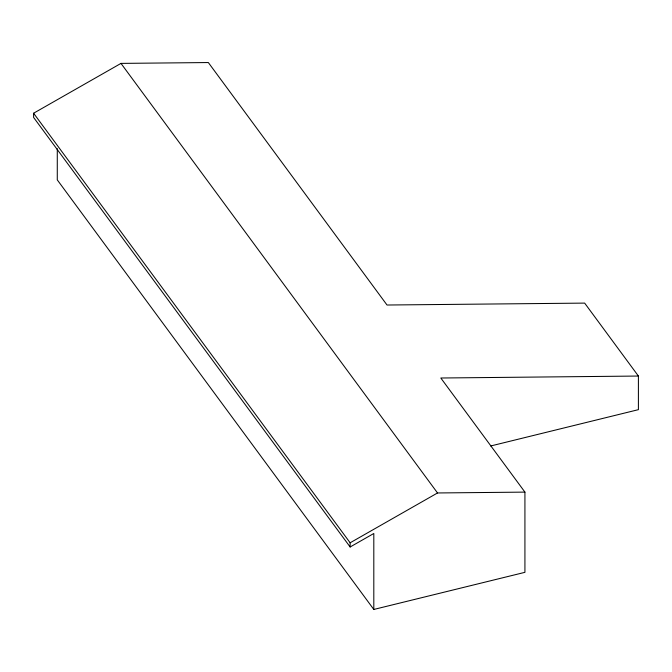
<?xml version="1.0" encoding="UTF-8"?>
<svg xmlns="http://www.w3.org/2000/svg" width="672" height="672" viewBox="0 0 672 672"><rect width="100%" height="100%" fill="white"/><g stroke="black" fill="none" stroke-linecap="round" stroke-linejoin="round"><path stroke-width="1.01" d="M638.4 376.043L440.807 378.008L524.924 492.114L524.924 572.334L373.808 609.454L373.808 533.492L350.137 546.991L33.6 117.424L33.6 113.224L120.985 63.395L208.337 62.546L387.022 305.021L584.657 303.106L638.4 376.043L638.4 409.66L490.711 445.973M350.137 546.991L350.137 542.791L437.522 492.962L524.924 492.114M120.985 63.395L437.522 492.962M33.6 113.224L350.137 542.791M373.808 609.454L57.28 179.886L57.28 148.672"/></g></svg>
